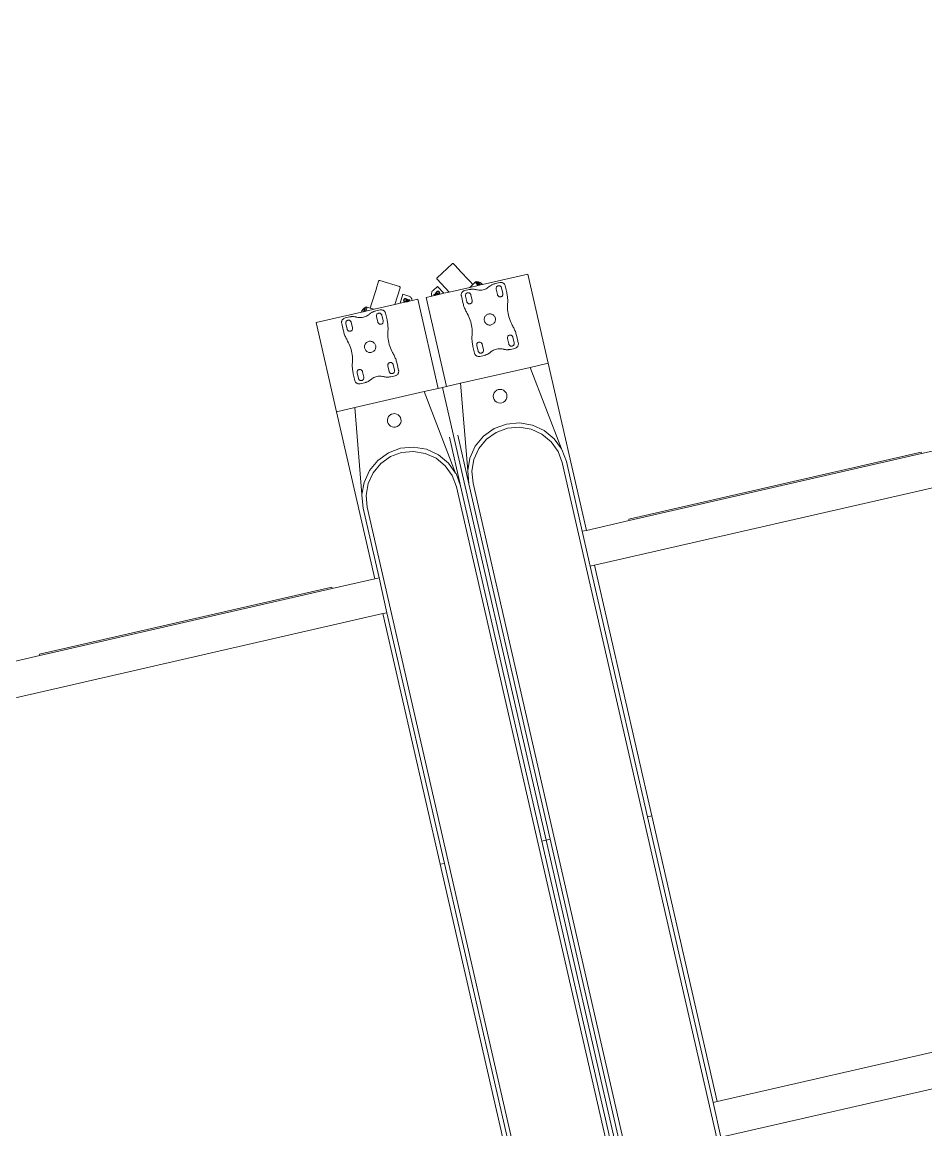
# Model space of a CAD drawing. Header units: millimetres. Extents: x 1667 to 847943, y 724 to 1832625.
# Drawn here: x 600825 to 601458, y 717863 to 718638 of the extents above; entities that cross this region are included whole.
import ezdxf

# ---------------------------------------------------------------- set-up
doc = ezdxf.new("R2010")
doc.units = ezdxf.units.MM
doc.linetypes.add('CENTER', pattern=[2, 1.25, -0.25, 0.25, -0.25])
for name, color, linetype, lineweight in [('DIMENSION_MOFA', 66, 'CENTER', 15), ('FURNITURE_MOFA', 46, 'Continuous', 5), ('HATCH', 8, 'Continuous', 0)]:
    doc.layers.add(name, color=color, linetype=linetype, lineweight=lineweight)
doc.layers.add('HATCH_LIGHT_MOFA', color=7, linetype='Continuous', lineweight=5, true_color=0x5b5b5b)

# ---------------------------------------------------------------- blocks, each defined once
blk = doc.blocks.new('Walk-through Body Scanner pl')
at = {"layer": 'FURNITURE_MOFA'}
for p, q in [((2311.28, 1291.07), (2314.23, 1296.18)), ((2314.23, 1296.18), (2314.35, 1296.34)), ((2314.35, 1296.34), (2314.51, 1296.47)), ((2314.51, 1296.47), (2314.7, 1296.54)), ((2314.7, 1296.54), (2314.91, 1296.57)), ((2314.91, 1296.57), (2315.11, 1296.54)), ((2315.11, 1296.54), (2315.3, 1296.47)), ((2327.58, 1289.38), (2315.3, 1296.47)), ((2311.17, 1290.89), (2305.96, 1281.85)), ((2311.17, 1290.89), (2311.25, 1290.97)), ((2311.28, 1291.07), (2311.25, 1290.97)), ((2321.76, 1277.73), (2327.87, 1288.3)), ((2327.58, 1289.38), (2327.74, 1289.25)), ((2327.74, 1289.25), (2327.87, 1289.09)), ((2327.87, 1289.09), (2327.95, 1288.9)), ((2327.95, 1288.49), (2327.87, 1288.3)), ((2327.95, 1288.9), (2327.97, 1288.7)), ((2327.97, 1288.7), (2327.95, 1288.49)), ((2298.84, 1279.12), (2299.07, 1279.33)), ((2299.07, 1279.33), (2299.32, 1279.52)), ((2299.23, 1277.71), (2300.64, 1280.15)), ((2299.32, 1279.52), (2299.57, 1279.69)), ((2299.57, 1279.69), (2299.84, 1279.85)), ((2299.84, 1279.85), (2300.11, 1279.99)), ((2301.2, 1279.92), (2299.93, 1277.71)), ((2300.11, 1279.99), (2300.39, 1280.12)), ((2300.39, 1280.12), (2300.64, 1280.15)), ((2300.68, 1280.22), (2300.64, 1280.15)), ((2301.2, 1279.92), (2300.68, 1280.22)), ((2300.84, 1277.71), (2302.34, 1280.32)), ((2301.2, 1279.92), (2301.66, 1280.71)), ((2302.34, 1280.32), (2301.66, 1280.71)), ((2302.34, 1280.32), (2304.39, 1279.14)), ((2305.96, 1281.85), (2304.39, 1279.14)), ((2305.98, 1281.84), (2305.96, 1281.85)), ((2328.8, 1283.45), (2325.48, 1277.71)), ((2328.37, 1279.28), (2328.3, 1279.05)), ((2328.49, 1279.53), (2328.37, 1279.28)), ((2328.64, 1279.75), (2328.49, 1279.53)), ((2328.61, 1279), (2328.67, 1279.18)), ((2328.8, 1279.93), (2328.64, 1279.75)), ((2328.67, 1279.18), (2328.76, 1279.37)), ((2328.76, 1279.37), (2328.88, 1279.55)), ((2328.98, 1280.06), (2328.8, 1279.93)), ((2332.45, 1281.34), (2328.82, 1283.44)), ((2328.88, 1279.55), (2329, 1279.69)), ((2329.17, 1280.15), (2328.98, 1280.06)), ((2329, 1279.69), (2329.13, 1279.8)), ((2329.13, 1279.8), (2329.27, 1279.87)), ((2329.36, 1280.2), (2329.17, 1280.15)), ((2329.27, 1279.87), (2329.41, 1279.91)), ((2329.56, 1280.19), (2329.36, 1280.2)), ((2329.41, 1279.91), (2329.55, 1279.91)), ((2329.55, 1279.91), (2329.69, 1279.89)), ((2329.76, 1280.15), (2329.56, 1280.19)), ((2329.69, 1279.89), (2329.83, 1279.82)), ((2329.96, 1280.05), (2329.76, 1280.15)), ((2329.83, 1279.82), (2329.95, 1279.74)), ((2329.95, 1279.74), (2330.05, 1279.63)), ((2330.14, 1279.93), (2329.96, 1280.05)), ((2330.05, 1279.63), (2330.11, 1279.51)), ((2330.11, 1279.51), (2330.15, 1279.36)), ((2330.15, 1279.21), (2330.13, 1279.04)), ((2330.28, 1279.78), (2330.14, 1279.93)), ((2330.15, 1279.36), (2330.15, 1279.21)), ((2331.1, 1279.34), (2330.16, 1277.71)), ((2330.38, 1279.61), (2330.28, 1279.78)), ((2330.44, 1279.41), (2330.38, 1279.61)), ((2330.43, 1278.98), (2330.46, 1279.21)), ((2330.46, 1279.21), (2330.44, 1279.41)), ((2330.49, 1277.71), (2331.35, 1279.2)), ((2331.35, 1279.2), (2331.1, 1279.34)), ((2332.45, 1281.34), (2332.81, 1281.1)), ((2332.81, 1281.1), (2333.15, 1280.81)), ((2333.15, 1280.81), (2333.44, 1280.48)), ((2333.44, 1280.48), (2333.68, 1280.11)), ((2333.68, 1280.11), (2333.88, 1279.72)), ((2333.88, 1279.72), (2334.02, 1279.3)), ((2334.02, 1279.3), (2334.1, 1278.87)), ((2265.18, 1277.71), (2297.78, 1277.75)), ((2265.18, 1277.71), (2265.18, 1213.71)), ((2282.46, 1273.16), (2282.48, 1273.57)), ((2282.46, 1268.43), (2282.46, 1273.16)), ((2282.48, 1273.57), (2282.56, 1273.97)), ((2282.56, 1273.97), (2282.7, 1274.36)), ((2282.7, 1274.36), (2282.88, 1274.73)), ((2282.88, 1274.73), (2283.11, 1275.08)), ((2283.11, 1275.08), (2283.38, 1275.39)), ((2283.38, 1275.39), (2283.69, 1275.66)), ((2283.69, 1275.66), (2284.03, 1275.89)), ((2284.03, 1275.89), (2284.4, 1276.07)), ((2284.4, 1276.07), (2284.79, 1276.2)), ((2284.79, 1276.2), (2285.2, 1276.28)), ((2285.2, 1276.28), (2285.61, 1276.31)), ((2285.24, 1272.71), (2285.21, 1272.37)), ((2285.21, 1272.37), (2285.21, 1268.43)), ((2285.33, 1273.04), (2285.24, 1272.71)), ((2285.48, 1273.35), (2285.33, 1273.04)), ((2285.67, 1273.64), (2285.48, 1273.35)), ((2285.61, 1276.31), (2288.76, 1276.31)), ((2285.67, 1273.64), (2285.92, 1273.88)), ((2285.92, 1273.88), (2286.2, 1274.08)), ((2286.2, 1274.08), (2286.51, 1274.22)), ((2286.51, 1274.22), (2286.84, 1274.31)), ((2286.84, 1274.31), (2287.18, 1274.34)), ((2287.18, 1274.34), (2287.52, 1274.31)), ((2287.52, 1274.31), (2287.86, 1274.22)), ((2287.86, 1274.22), (2288.17, 1274.08)), ((2288.17, 1274.08), (2288.45, 1273.88)), ((2288.45, 1273.88), (2288.69, 1273.64)), ((2288.89, 1273.35), (2288.69, 1273.64)), ((2288.76, 1276.31), (2289.19, 1276.3)), ((2289.03, 1273.04), (2288.89, 1273.35)), ((2289.12, 1272.71), (2289.03, 1273.04)), ((2289.15, 1272.37), (2289.12, 1272.71)), ((2289.15, 1268.43), (2289.15, 1272.37)), ((2289.19, 1276.3), (2289.63, 1276.27)), ((2289.63, 1276.27), (2290.07, 1276.23)), ((2290.07, 1276.23), (2290.5, 1276.16)), ((2290.5, 1276.16), (2290.93, 1276.08)), ((2290.93, 1276.08), (2291.36, 1275.98)), ((2291.36, 1275.98), (2291.78, 1275.86)), ((2291.78, 1275.86), (2292.2, 1275.73)), ((2292.2, 1275.73), (2292.61, 1275.58)), ((2292.61, 1275.58), (2293.01, 1275.41)), ((2293.01, 1275.41), (2293.41, 1275.22)), ((2293.41, 1275.22), (2293.8, 1275.02)), ((2293.8, 1275.02), (2294.49, 1274.7)), ((2294.49, 1274.7), (2295.2, 1274.43)), ((2295.2, 1274.43), (2295.94, 1274.22)), ((2295.94, 1274.22), (2296.69, 1274.07)), ((2296.69, 1274.07), (2297.44, 1273.98)), ((2297.44, 1273.98), (2298.21, 1273.95)), ((2297.78, 1277.75), (2297.76, 1277.71)), ((2297.86, 1277.89), (2297.78, 1277.75)), ((2297.78, 1277.75), (2299.23, 1277.71)), ((2297.88, 1277.92), (2298.04, 1278.18)), ((2298.04, 1278.18), (2298.22, 1278.44)), ((2298.21, 1273.95), (2298.97, 1273.98)), ((2298.22, 1278.44), (2298.41, 1278.68)), ((2298.41, 1278.68), (2298.62, 1278.91)), ((2298.62, 1278.91), (2298.84, 1279.12)), ((2298.97, 1273.98), (2299.73, 1274.07)), ((2299.23, 1277.71), (2299.93, 1277.71)), ((2299.73, 1274.07), (2300.48, 1274.22)), ((2299.93, 1277.71), (2300.84, 1277.71)), ((2300.48, 1274.22), (2301.21, 1274.43)), ((2300.84, 1277.71), (2306.86, 1277.71)), ((2301.21, 1274.43), (2301.93, 1274.7)), ((2301.93, 1274.7), (2302.62, 1275.02)), ((2302.62, 1275.02), (2303.01, 1275.22)), ((2303.01, 1275.22), (2303.4, 1275.41)), ((2303.4, 1275.41), (2303.81, 1275.58)), ((2303.81, 1275.58), (2304.22, 1275.73)), ((2304.22, 1275.73), (2304.64, 1275.86)), ((2304.39, 1279.14), (2306.86, 1277.71)), ((2304.64, 1275.86), (2305.06, 1275.98)), ((2305.48, 1276.08), (2305.06, 1275.98)), ((2305.91, 1276.16), (2305.48, 1276.08)), ((2306.35, 1276.23), (2305.91, 1276.16)), ((2306.78, 1276.27), (2306.35, 1276.23)), ((2307.22, 1276.3), (2306.78, 1276.27)), ((2306.86, 1277.71), (2321.76, 1277.73)), ((2307.66, 1276.31), (2307.22, 1276.3)), ((2307.29, 1272.71), (2307.26, 1272.37)), ((2307.26, 1272.37), (2307.26, 1268.43)), ((2307.38, 1273.04), (2307.29, 1272.71)), ((2307.53, 1273.35), (2307.38, 1273.04)), ((2307.53, 1273.35), (2307.72, 1273.64)), ((2307.66, 1276.31), (2310.81, 1276.31)), ((2307.72, 1273.64), (2307.97, 1273.88)), ((2307.97, 1273.88), (2308.25, 1274.08)), ((2308.25, 1274.08), (2308.56, 1274.22)), ((2308.56, 1274.22), (2308.89, 1274.31)), ((2308.89, 1274.31), (2309.23, 1274.34)), ((2309.23, 1274.34), (2309.58, 1274.31)), ((2309.58, 1274.31), (2309.91, 1274.22)), ((2309.91, 1274.22), (2310.22, 1274.08)), ((2310.22, 1274.08), (2310.5, 1273.88)), ((2310.5, 1273.88), (2310.74, 1273.64)), ((2310.74, 1273.64), (2310.94, 1273.35)), ((2310.81, 1276.31), (2311.22, 1276.28)), ((2311.08, 1273.04), (2310.94, 1273.35)), ((2311.17, 1272.71), (2311.08, 1273.04)), ((2311.2, 1272.37), (2311.17, 1272.71)), ((2311.2, 1268.43), (2311.2, 1272.37)), ((2311.22, 1276.28), (2311.62, 1276.2)), ((2311.62, 1276.2), (2312.01, 1276.07)), ((2312.01, 1276.07), (2312.38, 1275.89)), ((2312.38, 1275.89), (2312.73, 1275.66)), ((2312.73, 1275.66), (2313.04, 1275.39)), ((2313.04, 1275.39), (2313.31, 1275.08)), ((2313.31, 1275.08), (2313.54, 1274.73)), ((2313.54, 1274.73), (2313.72, 1274.36)), ((2313.72, 1274.36), (2313.85, 1273.97)), ((2313.85, 1273.97), (2313.93, 1273.57)), ((2313.93, 1273.57), (2313.96, 1273.16)), ((2313.96, 1273.16), (2313.96, 1268.43)), ((2321.76, 1277.73), (2325.48, 1277.71)), ((2325.48, 1277.71), (2330.16, 1277.71)), ((2328.3, 1279.05), (2328.27, 1278.83)), ((2328.27, 1278.83), (2328.29, 1278.62)), ((2328.29, 1278.62), (2328.35, 1278.44)), ((2328.35, 1278.44), (2328.45, 1278.26)), ((2328.45, 1278.26), (2328.59, 1278.11)), ((2328.58, 1278.83), (2328.61, 1279)), ((2328.58, 1278.67), (2328.58, 1278.83)), ((2328.62, 1278.53), (2328.58, 1278.67)), ((2328.59, 1278.11), (2328.77, 1277.99)), ((2328.68, 1278.41), (2328.62, 1278.53)), ((2328.77, 1278.3), (2328.68, 1278.41)), ((2328.9, 1278.21), (2328.77, 1278.3)), ((2328.77, 1277.99), (2328.97, 1277.89)), ((2329.04, 1278.15), (2328.9, 1278.21)), ((2328.97, 1277.89), (2329.17, 1277.85)), ((2329.18, 1278.12), (2329.04, 1278.15)), ((2329.17, 1277.85), (2329.37, 1277.85)), ((2329.32, 1278.13), (2329.18, 1278.12)), ((2329.46, 1278.17), (2329.32, 1278.13)), ((2329.37, 1277.85), (2329.56, 1277.89)), ((2329.59, 1278.24), (2329.46, 1278.17)), ((2329.56, 1277.89), (2329.75, 1277.98)), ((2329.72, 1278.35), (2329.59, 1278.24)), ((2329.85, 1278.49), (2329.72, 1278.35)), ((2329.75, 1277.98), (2329.93, 1278.11)), ((2329.97, 1278.67), (2329.85, 1278.49)), ((2329.93, 1278.11), (2330.09, 1278.29)), ((2330.06, 1278.86), (2329.97, 1278.67)), ((2330.13, 1279.04), (2330.06, 1278.86)), ((2330.09, 1278.29), (2330.24, 1278.51)), ((2330.16, 1277.71), (2330.49, 1277.71)), ((2330.24, 1278.51), (2330.36, 1278.75)), ((2330.36, 1278.75), (2330.43, 1278.98)), ((2330.49, 1277.71), (2330.71, 1277.71)), ((2332.23, 1278.69), (2330.71, 1277.71)), ((2330.71, 1277.71), (2331.21, 1277.71)), ((2331.21, 1277.71), (2332.04, 1278.25)), ((2331.21, 1277.71), (2331.73, 1277.71)), ((2332.04, 1278.25), (2331.73, 1277.71)), ((2331.73, 1277.71), (2332.05, 1277.71)), ((2332.05, 1277.71), (2332.52, 1278.52)), ((2332.05, 1277.71), (2334.05, 1277.71)), ((2332.52, 1278.52), (2332.23, 1278.69)), ((2334.1, 1277.99), (2334.05, 1277.71)), ((2338.18, 1277.71), (2334.05, 1277.71)), ((2334.1, 1278.87), (2334.13, 1278.43)), ((2334.13, 1278.43), (2334.1, 1277.99)), ((2338.18, 1213.71), (2338.18, 1277.71)), ((2282.47, 1267.73), (2282.46, 1268.43)), ((2282.49, 1267.03), (2282.47, 1267.73)), ((2282.54, 1266.33), (2282.49, 1267.03)), ((2282.6, 1265.63), (2282.54, 1266.33)), ((2282.68, 1264.94), (2282.6, 1265.63)), ((2282.78, 1264.24), (2282.68, 1264.94)), ((2282.9, 1263.55), (2282.78, 1264.24)), ((2285.21, 1268.43), (2285.24, 1268.09)), ((2285.24, 1268.09), (2285.33, 1267.76)), ((2285.33, 1267.76), (2285.48, 1267.45)), ((2285.48, 1267.45), (2285.67, 1267.17)), ((2285.67, 1267.17), (2285.92, 1266.92)), ((2285.92, 1266.92), (2286.2, 1266.73)), ((2286.2, 1266.73), (2286.51, 1266.58)), ((2286.51, 1266.58), (2286.84, 1266.49)), ((2286.84, 1266.49), (2287.18, 1266.46)), ((2287.18, 1266.46), (2287.52, 1266.49)), ((2287.52, 1266.49), (2287.86, 1266.58)), ((2287.86, 1266.58), (2288.17, 1266.73)), ((2288.17, 1266.73), (2288.45, 1266.92)), ((2288.45, 1266.92), (2288.69, 1267.17)), ((2288.69, 1267.17), (2288.89, 1267.45)), ((2288.89, 1267.45), (2289.03, 1267.76)), ((2289.03, 1267.76), (2289.12, 1268.09)), ((2289.12, 1268.09), (2289.15, 1268.43)), ((2307.26, 1268.43), (2307.29, 1268.09)), ((2307.29, 1268.09), (2307.38, 1267.76)), ((2307.38, 1267.76), (2307.53, 1267.45)), ((2307.53, 1267.45), (2307.72, 1267.17)), ((2307.72, 1267.17), (2307.97, 1266.92)), ((2307.97, 1266.92), (2308.25, 1266.73)), ((2308.25, 1266.73), (2308.56, 1266.58)), ((2308.56, 1266.58), (2308.89, 1266.49)), ((2308.89, 1266.49), (2309.23, 1266.46)), ((2309.23, 1266.46), (2309.58, 1266.49)), ((2309.58, 1266.49), (2309.91, 1266.58)), ((2309.91, 1266.58), (2310.22, 1266.73)), ((2310.22, 1266.73), (2310.5, 1266.92)), ((2310.5, 1266.92), (2310.74, 1267.17)), ((2310.74, 1267.17), (2310.94, 1267.45)), ((2310.94, 1267.45), (2311.08, 1267.76)), ((2311.08, 1267.76), (2311.17, 1268.09)), ((2311.17, 1268.09), (2311.2, 1268.43)), ((2313.63, 1264.24), (2313.51, 1263.55)), ((2313.73, 1264.94), (2313.63, 1264.24)), ((2313.81, 1265.63), (2313.73, 1264.94)), ((2313.88, 1266.33), (2313.81, 1265.63)), ((2313.92, 1267.03), (2313.88, 1266.33)), ((2313.95, 1267.73), (2313.92, 1267.03)), ((2313.96, 1268.43), (2313.95, 1267.73)), ((2283.04, 1262.86), (2282.9, 1263.55)), ((2283.19, 1262.18), (2283.04, 1262.86)), ((2283.36, 1261.5), (2283.19, 1262.18)), ((2283.55, 1260.82), (2283.36, 1261.5)), ((2283.76, 1260.16), (2283.55, 1260.82)), ((2284.08, 1258.93), (2283.76, 1260.16)), ((2284.35, 1257.7), (2284.08, 1258.93)), ((2284.55, 1256.46), (2284.35, 1257.7)), ((2284.7, 1255.2), (2284.55, 1256.46)), ((2295.94, 1255.9), (2295.54, 1255.58)), ((2296.38, 1256.17), (2295.94, 1255.9)), ((2296.85, 1256.38), (2296.38, 1256.17)), ((2297.34, 1256.52), (2296.85, 1256.38)), ((2297.85, 1256.6), (2297.34, 1256.52)), ((2298.37, 1256.62), (2297.85, 1256.6)), ((2298.88, 1256.56), (2298.37, 1256.62)), ((2299.38, 1256.44), (2298.88, 1256.56)), ((2299.86, 1256.25), (2299.38, 1256.44)), ((2300.31, 1256.01), (2299.86, 1256.25)), ((2300.73, 1255.71), (2300.31, 1256.01)), ((2311.86, 1256.46), (2311.71, 1255.2)), ((2312.07, 1257.7), (2311.86, 1256.46)), ((2312.33, 1258.93), (2312.07, 1257.7)), ((2312.65, 1260.16), (2312.33, 1258.93)), ((2312.86, 1260.82), (2312.65, 1260.16)), ((2313.05, 1261.5), (2312.86, 1260.82)), ((2313.22, 1262.18), (2313.05, 1261.5)), ((2313.38, 1262.86), (2313.22, 1262.18)), ((2313.51, 1263.55), (2313.38, 1262.86)), ((2284.35, 1247.66), (2284.55, 1248.91)), ((2284.55, 1248.91), (2284.7, 1250.16)), ((2284.79, 1253.94), (2284.7, 1255.2)), ((2284.7, 1250.16), (2284.79, 1251.42)), ((2284.82, 1252.68), (2284.79, 1253.94)), ((2284.79, 1251.42), (2284.82, 1252.68)), ((2294.33, 1253.35), (2294.27, 1252.84)), ((2294.27, 1252.84), (2294.29, 1252.33)), ((2294.29, 1252.33), (2294.37, 1251.82)), ((2294.45, 1253.85), (2294.33, 1253.35)), ((2294.37, 1251.82), (2294.51, 1251.32)), ((2294.63, 1254.33), (2294.45, 1253.85)), ((2294.51, 1251.32), (2294.72, 1250.85)), ((2294.88, 1254.79), (2294.63, 1254.33)), ((2294.72, 1250.85), (2294.99, 1250.41)), ((2295.18, 1255.2), (2294.88, 1254.79)), ((2294.99, 1250.41), (2295.31, 1250.01)), ((2295.54, 1255.58), (2295.18, 1255.2)), ((2295.31, 1250.01), (2295.69, 1249.66)), ((2295.69, 1249.66), (2296.1, 1249.35)), ((2296.1, 1249.35), (2296.55, 1249.11)), ((2296.55, 1249.11), (2297.03, 1248.92)), ((2297.03, 1248.92), (2297.54, 1248.8)), ((2297.54, 1248.8), (2298.05, 1248.75)), ((2298.05, 1248.75), (2298.56, 1248.76)), ((2298.56, 1248.76), (2299.07, 1248.84)), ((2299.07, 1248.84), (2299.57, 1248.98)), ((2299.57, 1248.98), (2300.04, 1249.19)), ((2300.04, 1249.19), (2300.48, 1249.46)), ((2300.48, 1249.46), (2300.88, 1249.79)), ((2301.1, 1255.35), (2300.73, 1255.71)), ((2300.88, 1249.79), (2301.23, 1250.16)), ((2301.43, 1254.95), (2301.1, 1255.35)), ((2301.23, 1250.16), (2301.53, 1250.58)), ((2301.69, 1254.51), (2301.43, 1254.95)), ((2301.53, 1250.58), (2301.78, 1251.03)), ((2301.9, 1254.04), (2301.69, 1254.51)), ((2301.78, 1251.03), (2301.97, 1251.51)), ((2302.05, 1253.54), (2301.9, 1254.04)), ((2301.97, 1251.51), (2302.09, 1252.01)), ((2302.13, 1253.04), (2302.05, 1253.54)), ((2302.09, 1252.01), (2302.14, 1252.52)), ((2302.14, 1252.52), (2302.13, 1253.04)), ((2311.63, 1253.94), (2311.6, 1252.68)), ((2311.6, 1252.68), (2311.63, 1251.42)), ((2311.71, 1255.2), (2311.63, 1253.94)), ((2311.63, 1251.42), (2311.71, 1250.16)), ((2311.71, 1250.16), (2311.86, 1248.91)), ((2311.86, 1248.91), (2312.07, 1247.66)), ((2282.6, 1239.73), (2282.68, 1240.43)), ((2282.68, 1240.43), (2282.78, 1241.12)), ((2282.78, 1241.12), (2282.9, 1241.81)), ((2282.9, 1241.81), (2283.04, 1242.5)), ((2283.04, 1242.5), (2283.19, 1243.18)), ((2283.19, 1243.18), (2283.36, 1243.86)), ((2283.36, 1243.86), (2283.55, 1244.54)), ((2283.55, 1244.54), (2283.76, 1245.21)), ((2283.76, 1245.21), (2284.08, 1246.43)), ((2284.08, 1246.43), (2284.35, 1247.66)), ((2312.07, 1247.66), (2312.33, 1246.43)), ((2312.33, 1246.43), (2312.65, 1245.21)), ((2312.65, 1245.21), (2312.86, 1244.54)), ((2312.86, 1244.54), (2313.05, 1243.86)), ((2313.05, 1243.86), (2313.22, 1243.18)), ((2313.22, 1243.18), (2313.38, 1242.5)), ((2313.38, 1242.5), (2313.51, 1241.81)), ((2313.51, 1241.81), (2313.63, 1241.12)), ((2313.63, 1241.12), (2313.73, 1240.43)), ((2313.73, 1240.43), (2313.81, 1239.73)), ((2282.46, 1236.93), (2282.47, 1237.63)), ((2282.46, 1232.2), (2282.46, 1236.93)), ((2282.47, 1237.63), (2282.49, 1238.33)), ((2282.49, 1238.33), (2282.54, 1239.03)), ((2282.54, 1239.03), (2282.6, 1239.73)), ((2285.24, 1237.27), (2285.21, 1236.93)), ((2285.21, 1236.93), (2285.21, 1232.99)), ((2285.21, 1232.99), (2285.24, 1232.65)), ((2285.33, 1237.6), (2285.24, 1237.27)), ((2285.24, 1232.65), (2285.33, 1232.32)), ((2285.48, 1237.91), (2285.33, 1237.6)), ((2285.67, 1238.2), (2285.48, 1237.91)), ((2285.92, 1238.44), (2285.67, 1238.2)), ((2286.2, 1238.64), (2285.92, 1238.44)), ((2286.51, 1238.78), (2286.2, 1238.64)), ((2286.84, 1238.87), (2286.51, 1238.78)), ((2287.18, 1238.9), (2286.84, 1238.87)), ((2287.52, 1238.87), (2287.18, 1238.9)), ((2287.86, 1238.78), (2287.52, 1238.87)), ((2288.17, 1238.64), (2287.86, 1238.78)), ((2288.45, 1238.44), (2288.17, 1238.64)), ((2288.69, 1238.2), (2288.45, 1238.44)), ((2288.89, 1237.91), (2288.69, 1238.2)), ((2289.03, 1237.6), (2288.89, 1237.91)), ((2289.12, 1237.27), (2289.03, 1237.6)), ((2289.03, 1232.32), (2289.12, 1232.65)), ((2289.15, 1236.93), (2289.12, 1237.27)), ((2289.12, 1232.65), (2289.15, 1232.99)), ((2289.15, 1232.99), (2289.15, 1236.93)), ((2307.29, 1237.27), (2307.26, 1236.93)), ((2307.26, 1236.93), (2307.26, 1232.99)), ((2307.26, 1232.99), (2307.29, 1232.65)), ((2307.38, 1237.6), (2307.29, 1237.27)), ((2307.29, 1232.65), (2307.38, 1232.32)), ((2307.53, 1237.91), (2307.38, 1237.6)), ((2307.72, 1238.2), (2307.53, 1237.91)), ((2307.97, 1238.44), (2307.72, 1238.2)), ((2308.25, 1238.64), (2307.97, 1238.44)), ((2308.56, 1238.78), (2308.25, 1238.64)), ((2308.89, 1238.87), (2308.56, 1238.78)), ((2309.23, 1238.9), (2308.89, 1238.87)), ((2309.58, 1238.87), (2309.23, 1238.9)), ((2309.91, 1238.78), (2309.58, 1238.87)), ((2310.22, 1238.64), (2309.91, 1238.78)), ((2310.5, 1238.44), (2310.22, 1238.64)), ((2310.74, 1238.2), (2310.5, 1238.44)), ((2310.94, 1237.91), (2310.74, 1238.2)), ((2311.08, 1237.6), (2310.94, 1237.91)), ((2311.17, 1237.27), (2311.08, 1237.6)), ((2311.08, 1232.32), (2311.17, 1232.65)), ((2311.2, 1236.93), (2311.17, 1237.27)), ((2311.17, 1232.65), (2311.2, 1232.99)), ((2311.2, 1232.99), (2311.2, 1236.93)), ((2313.81, 1239.73), (2313.88, 1239.03)), ((2313.88, 1239.03), (2313.92, 1238.33)), ((2313.92, 1238.33), (2313.95, 1237.63)), ((2313.95, 1237.63), (2313.96, 1236.93)), ((2313.96, 1236.93), (2313.96, 1232.2)), ((2282.48, 1231.79), (2282.46, 1232.2)), ((2282.56, 1231.39), (2282.48, 1231.79)), ((2282.7, 1231), (2282.56, 1231.39)), ((2282.88, 1230.63), (2282.7, 1231)), ((2283.11, 1230.29), (2282.88, 1230.63)), ((2283.38, 1229.98), (2283.11, 1230.29)), ((2283.69, 1229.71), (2283.38, 1229.98)), ((2284.03, 1229.48), (2283.69, 1229.71)), ((2284.4, 1229.29), (2284.03, 1229.48)), ((2284.79, 1229.16), (2284.4, 1229.29)), ((2285.2, 1229.08), (2284.79, 1229.16)), ((2285.61, 1229.05), (2285.2, 1229.08)), ((2285.33, 1232.32), (2285.48, 1232.01)), ((2285.48, 1232.01), (2285.67, 1231.73)), ((2288.76, 1229.05), (2285.61, 1229.05)), ((2285.67, 1231.73), (2285.92, 1231.48)), ((2285.92, 1231.48), (2286.2, 1231.29)), ((2286.2, 1231.29), (2286.51, 1231.14)), ((2286.51, 1231.14), (2286.84, 1231.05)), ((2286.84, 1231.05), (2287.18, 1231.02)), ((2287.18, 1231.02), (2287.52, 1231.05)), ((2287.52, 1231.05), (2287.86, 1231.14)), ((2287.86, 1231.14), (2288.17, 1231.29)), ((2288.17, 1231.29), (2288.45, 1231.48)), ((2288.45, 1231.48), (2288.69, 1231.73)), ((2288.69, 1231.73), (2288.89, 1232.01)), ((2289.19, 1229.06), (2288.76, 1229.05)), ((2288.89, 1232.01), (2289.03, 1232.32)), ((2289.63, 1229.09), (2289.19, 1229.06)), ((2290.07, 1229.14), (2289.63, 1229.09)), ((2290.5, 1229.2), (2290.07, 1229.14)), ((2290.93, 1229.28), (2290.5, 1229.2)), ((2291.36, 1229.38), (2290.93, 1229.28)), ((2291.78, 1229.5), (2291.36, 1229.38)), ((2292.2, 1229.63), (2291.78, 1229.5)), ((2292.61, 1229.78), (2292.2, 1229.63)), ((2293.01, 1229.95), (2292.61, 1229.78)), ((2293.41, 1230.14), (2293.01, 1229.95)), ((2293.8, 1230.34), (2293.41, 1230.14)), ((2294.49, 1230.67), (2293.8, 1230.34)), ((2295.2, 1230.93), (2294.49, 1230.67)), ((2295.94, 1231.14), (2295.2, 1230.93)), ((2296.69, 1231.3), (2295.94, 1231.14)), ((2297.44, 1231.39), (2296.69, 1231.3)), ((2298.21, 1231.42), (2297.44, 1231.39)), ((2298.97, 1231.39), (2298.21, 1231.42)), ((2299.73, 1231.3), (2298.97, 1231.39)), ((2300.48, 1231.14), (2299.73, 1231.3)), ((2301.21, 1230.93), (2300.48, 1231.14)), ((2301.93, 1230.67), (2301.21, 1230.93)), ((2302.62, 1230.34), (2301.93, 1230.67)), ((2303.01, 1230.14), (2302.62, 1230.34)), ((2303.4, 1229.95), (2303.01, 1230.14)), ((2303.81, 1229.78), (2303.4, 1229.95)), ((2304.22, 1229.63), (2303.81, 1229.78)), ((2304.64, 1229.5), (2304.22, 1229.63)), ((2305.06, 1229.38), (2304.64, 1229.5)), ((2305.48, 1229.28), (2305.06, 1229.38)), ((2305.91, 1229.2), (2305.48, 1229.28)), ((2306.35, 1229.14), (2305.91, 1229.2)), ((2306.78, 1229.09), (2306.35, 1229.14)), ((2307.22, 1229.06), (2306.78, 1229.09)), ((2307.66, 1229.05), (2307.22, 1229.06)), ((2307.38, 1232.32), (2307.53, 1232.01)), ((2307.53, 1232.01), (2307.72, 1231.73)), ((2310.81, 1229.05), (2307.66, 1229.05)), ((2307.72, 1231.73), (2307.97, 1231.48)), ((2307.97, 1231.48), (2308.25, 1231.29)), ((2308.25, 1231.29), (2308.56, 1231.14)), ((2308.56, 1231.14), (2308.89, 1231.05)), ((2308.89, 1231.05), (2309.23, 1231.02)), ((2309.23, 1231.02), (2309.58, 1231.05)), ((2309.58, 1231.05), (2309.91, 1231.14)), ((2309.91, 1231.14), (2310.22, 1231.29)), ((2310.22, 1231.29), (2310.5, 1231.48)), ((2310.5, 1231.48), (2310.74, 1231.73)), ((2310.74, 1231.73), (2310.94, 1232.01)), ((2311.22, 1229.08), (2310.81, 1229.05)), ((2310.94, 1232.01), (2311.08, 1232.32)), ((2311.62, 1229.16), (2311.22, 1229.08)), ((2312.01, 1229.29), (2311.62, 1229.16)), ((2312.38, 1229.48), (2312.01, 1229.29)), ((2312.73, 1229.71), (2312.38, 1229.48)), ((2313.04, 1229.98), (2312.73, 1229.71)), ((2313.31, 1230.29), (2313.04, 1229.98)), ((2313.54, 1230.63), (2313.31, 1230.29)), ((2313.72, 1231), (2313.54, 1230.63)), ((2313.85, 1231.39), (2313.72, 1231)), ((2313.93, 1231.79), (2313.85, 1231.39)), ((2313.96, 1232.2), (2313.93, 1231.79)), ((2265.18, 1213.71), (2278.18, 1213.71)), ((2265.18, 1213.71), (2265.18, 1093.71)), ((2269.53, 1153.14), (2278.18, 1213.71)), ((2278.18, 1213.71), (2328.18, 1213.71)), ((2336.83, 1153.14), (2328.18, 1213.71)), ((2328.18, 1213.71), (2338.18, 1213.71)), ((2338.18, 1213.71), (2341.18, 1213.71)), ((2341.18, 888.71), (2341.18, 1213.71)), ((2299.94, 1202.22), (2299.14, 1201.26)), ((2300.96, 1202.94), (2299.94, 1202.22)), ((2302.13, 1203.37), (2300.96, 1202.94)), ((2302.13, 1203.37), (2303.37, 1203.48)), ((2304.6, 1203.27), (2303.37, 1203.48)), ((2305.73, 1202.75), (2304.6, 1203.27)), ((2306.69, 1201.95), (2305.73, 1202.75)), ((2307.41, 1200.93), (2306.69, 1201.95)), ((2298.62, 1200.13), (2298.41, 1198.9)), ((2298.41, 1198.9), (2298.52, 1197.66)), ((2298.52, 1197.66), (2298.95, 1196.49)), ((2299.14, 1201.26), (2298.62, 1200.13)), ((2298.95, 1196.49), (2299.67, 1195.47)), ((2299.67, 1195.47), (2300.63, 1194.67)), ((2300.63, 1194.67), (2301.76, 1194.15)), ((2301.76, 1194.15), (2302.99, 1193.94)), ((2302.99, 1193.94), (2304.23, 1194.05)), ((2304.23, 1194.05), (2305.4, 1194.48)), ((2305.4, 1194.48), (2306.42, 1195.2)), ((2306.42, 1195.2), (2307.22, 1196.16)), ((2307.22, 1196.16), (2307.74, 1197.29)), ((2307.84, 1199.76), (2307.41, 1200.93)), ((2307.74, 1197.29), (2307.95, 1198.52)), ((2307.95, 1198.52), (2307.84, 1199.76)), ((2303.18, 1178.71), (2294.12, 1177.52)), ((2312.24, 1177.52), (2303.18, 1178.71)), ((2338.18, 1178.71), (2338.18, 1143.71)), ((2285.68, 1174.02), (2278.43, 1168.46)), ((2287.18, 1171.42), (2280.55, 1166.34)), ((2294.12, 1177.52), (2285.68, 1174.02)), ((2294.9, 1174.62), (2287.18, 1171.42)), ((2303.18, 1175.71), (2294.9, 1174.62)), ((2311.46, 1174.62), (2303.18, 1175.71)), ((2319.18, 1171.42), (2311.46, 1174.62)), ((2320.68, 1174.02), (2312.24, 1177.52)), ((2325.81, 1166.34), (2319.18, 1171.42)), ((2327.93, 1168.46), (2320.68, 1174.02)), ((2278.43, 1168.46), (2272.87, 1161.21)), ((2280.55, 1166.34), (2275.47, 1159.71)), ((2330.89, 1159.71), (2325.81, 1166.34)), ((2333.49, 1161.21), (2327.93, 1168.46)), ((2272.87, 1161.21), (2269.53, 1153.14)), ((2275.47, 1159.71), (2272.27, 1151.99)), ((2334.09, 1151.99), (2330.89, 1159.71)), ((2336.83, 1153.14), (2333.49, 1161.21)), ((2269.37, 1152.77), (2268.18, 1143.71)), ((2269.37, 1152.77), (2268.18, 1143.71)), ((2269.53, 1153.14), (2269.37, 1152.77)), ((2269.53, 1153.14), (2269.37, 1152.77)), ((2272.27, 1151.99), (2271.18, 1143.71)), ((2335.18, 1143.71), (2334.09, 1151.99)), ((2336.99, 1152.77), (2336.83, 1153.14)), ((2336.99, 1152.77), (2336.83, 1153.14)), ((2338.18, 1143.71), (2336.99, 1152.77)), ((2338.18, 1143.71), (2336.99, 1152.77)), ((2268.18, 1143.71), (2268.18, 1093.71)), ((2271.18, 1143.71), (2271.18, 633.71)), ((2335.18, 633.71), (2335.18, 1143.71)), ((2338.18, 888.71), (2338.18, 1143.71)), ((1511.18, 1093.71), (2024.63, 1093.71)), ((2234.63, 1094.71), (2024.63, 1094.71)), ((2024.63, 1093.71), (2024.63, 1094.71)), ((2234.63, 1093.71), (2024.63, 1093.71)), ((2234.63, 1093.71), (2234.63, 1094.71)), ((2265.18, 1093.71), (2234.63, 1093.71)), ((2268.18, 1093.71), (2265.18, 1093.71)), ((2268.18, 1093.71), (2268.18, 1068.71)), ((2265.18, 1068.71), (1511.18, 1068.71)), ((2265.18, 1068.71), (2265.18, 888.71)), ((2268.18, 1068.71), (2265.18, 1068.71)), ((2268.18, 1068.71), (2268.18, 888.71)), ((2265.18, 888.71), (2268.18, 888.71)), ((2265.18, 888.71), (2265.18, 683.71)), ((2268.18, 888.71), (2268.18, 683.71)), ((2338.18, 888.71), (2341.18, 888.71)), ((2338.18, 633.71), (2338.18, 888.71)), ((2341.18, 563.71), (2341.18, 888.71)), ((1511.18, 683.71), (2265.18, 683.71)), ((2265.18, 683.71), (2268.18, 683.71)), ((2268.18, 683.71), (2268.18, 658.71)), ((2265.18, 658.71), (1751.73, 658.71))]:
    blk.add_line(p, q, dxfattribs=at)
blk = doc.blocks.new('ff')
at = {"layer": 'HATCH_LIGHT_MOFA'}
h = blk.add_hatch(dxfattribs=at)
h.set_pattern_fill('GRASS', color=256, scale=5, angle=360)
h.set_pattern_definition([(90, (-746942.95, -566114.3), (-89.802561, 89.802561), [23.8125, -155.792622]), (45, (-746942.95, -566114.3), (-89.802561, 89.802561), [23.8125, -103.1875]), (135, (-746942.95, -566114.3), (-89.802561, -89.802561), [23.8125, -103.1875])])
h.paths.add_polyline_path([(-49.312, -104.464, -0.7611614), (2255.103, 14413.956), (14712.346, 14412.149), (14712.31, 14162.149), (2269.239, 14163.954, 0.7772311), (340.668, 0), (0, 0), (0, -91.751), (-41.032, -91.751, -0.0000746), (-43.1, -90.81)])
at = {"rotation": 360}
blk.add_blockref('Walk-through Body Scanner pl', (1924.672, -1777.711), dxfattribs=at)
at = {"xscale": -1, "rotation": 359.9999982924527}
blk.add_blockref('Walk-through Body Scanner pl', (6607.035, -1777.711), dxfattribs=at)
blk = doc.blocks.new('zw$DA95')
at = {"layer": 'HATCH', "lineweight": 0}
h = blk.add_hatch(dxfattribs=at)
h.set_pattern_fill('HONEY', color=256, scale=50)
h.set_pattern_definition([(0, (578863.07, 599741.72), (238.125, 137.481532), [158.75, -317.5]), (120, (578863.07, 599741.72), (-238.125, 137.481533), [158.75, -317.5]), (60, (578863.07, 599741.72), (5e-07, 274.963065), [-317.5, 158.75])])
h.paths.add_polyline_path([(-36963.99, -8326.66, -0.775075), (-38247.29, 7261.16), (-26079.48, 10047.14, -0.277348), (-19181.71, 7781.05, 0.101878), (-17129.81, 6203.44), (-16999.4, 5633.89, -0.115345), (-19533.66, 7477.14, 0.277335), (-25976.02, 9593.79), (-38118.38, 6813.64, 0.761236), (-37121.15, -7824.06), (-37028.73, -8043.89)])

msp = doc.modelspace()

# ---------------------------------------------------------------- block references
at = {"layer": 'DIMENSION_MOFA', "rotation": 12.89632932256583}
msp.add_blockref('ff', (596835.137, 717980.215), dxfattribs=at)

# ---------------------------------------------------------------- next in the draw order: block references
msp.add_blockref('zw$DA95', (633936.771, 725705.715))

doc.saveas('drawing.dxf')
